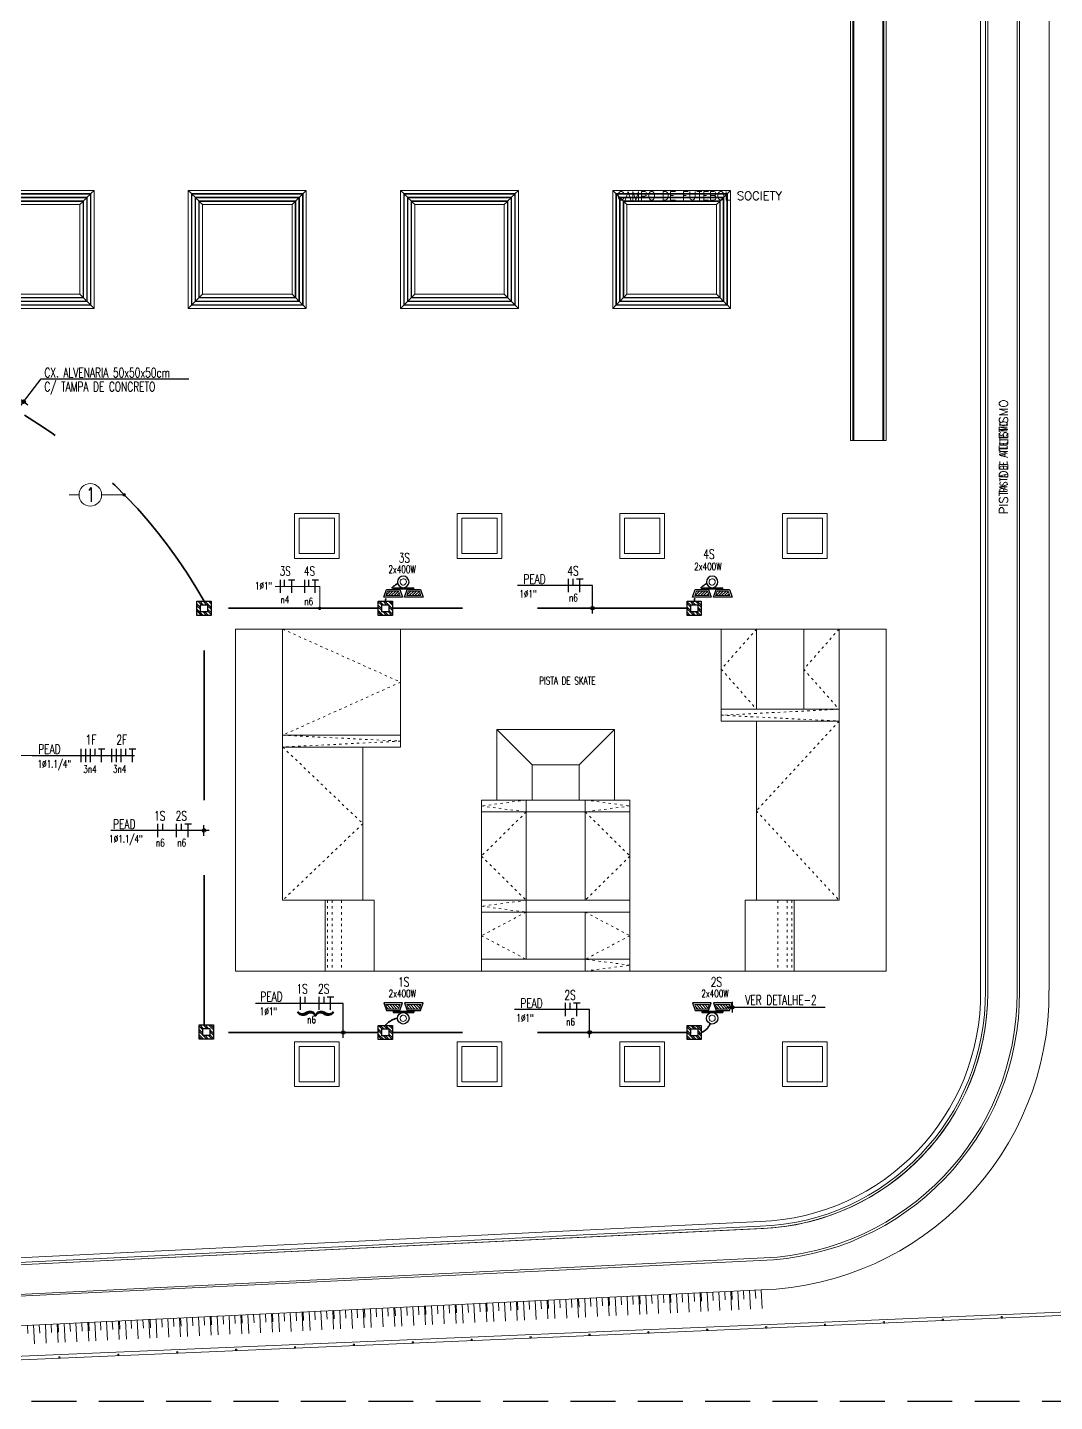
# Model space of a CAD drawing. Header units: millimetres. Extents: x 206 to 837, y 40 to 323.
# Drawn here: x 734.5 to 778.1, y 188.6 to 246.9 of the extents above; entities that cross this region are included whole.
import ezdxf
from ezdxf.enums import TextEntityAlignment as Align

# ---------------------------------------------------------------- set-up
doc = ezdxf.new("R2010")
doc.units = ezdxf.units.MM
doc.linetypes.add('ACAD_ISO07W100', pattern=[3, 0, -3])
doc.linetypes.add('HIDDEN', pattern=[9.525, 6.35, -3.175])
for name, color, linetype, lineweight in [('I-ARQ', 8, 'Continuous', 0), ('I-CAIXAS', 3, 'Continuous', 30), ('I-ELET_PISO', 5, 'HIDDEN', 35), ('I-FIAÇÃO', 2, 'Continuous', 25), ('I-LIN_CHAMADA', 9, 'Continuous', 9), ('I-LUMINÁRIA_EXT', 4, 'Continuous', 25), ('I-NORMO_ARQ', 9, 'Continuous', 0), ('I-TEXTOS', 2, 'Continuous', 25)]:
    doc.layers.add(name, color=color, linetype=linetype, lineweight=lineweight)
doc.styles.add('COTA200', font='ROMANS.SHX')
doc.styles.add('ROMANS', font='ROMANS.SHX', dxfattribs={"height": 0.25})
doc.styles.get("Standard").update_dxf_attribs({"font": 'arial.ttf'})
doc.dimstyles.new('STANDARD$7', dxfattribs={"dimscale": 1.5, "dimtxt": 0.7, "dimasz": 0.15, "dimexe": 0.1, "dimexo": 0.05, "dimgap": 0.1, "dimtad": 1, "dimdec": 3, "dimzin": 4, "dimdsep": 46, "dimtxsty": 'ROMANS', "dimblk": 'DOT', "dimblk1": 'DOTSMALL', "dimblk2": 'DOTSMALL', "dimsah": 1, "dimcen": 0, "dimdle": 0.15, "dimse1": 1, "dimse2": 1, "dimclrd": 7, "dimclre": 8, "dimclrt": 256, "dimaunit": 1, "dimadec": 0, "dimazin": 0, "dimtfac": 0.006667, "dimtdec": 3, "dimtix": 1, "dimtmove": 2, "dimatfit": 3, "dimldrblk": 'DOTSMALL', "dimfxl": 1, "dimtolj": 1, "dimtzin": 4, "dimarcsym": 0})

# ---------------------------------------------------------------- blocks, each defined once
blk = doc.blocks.new('A$C7A5F3391')
at = {"layer": 'I-ARQ', "ltscale": 10}
for p, q in [((0.135, 4.865), (0, 5)), ((0.29, 4.71), (0.155, 4.845)), ((0.445, 4.555), (0.31, 4.69)), ((4.555, 4.555), (4.69, 4.69)), ((4.71, 4.71), (4.845, 4.845)), ((4.865, 4.865), (5, 5)), ((0.465, 4.535), (0.6, 4.4)), ((4.535, 4.535), (4.4, 4.4)), ((0.465, 0.465), (0.6, 0.6)), ((4.535, 0.465), (4.4, 0.6)), ((0.135, 0.135), (0, 0)), ((0.29, 0.29), (0.155, 0.155)), ((0.445, 0.445), (0.31, 0.31)), ((4.555, 0.445), (4.69, 0.31)), ((4.71, 0.29), (4.845, 0.155)), ((4.865, 0.135), (5, 0))]:
    blk.add_line(p, q, dxfattribs=at)
for points in [[(0, 4.865), (0, 5), (5, 5), (5, 0), (4.865, 0)], [(5, 0.135), (5, 0), (0, 0), (0, 5), (0.135, 5)], [(0, 4.71), (0, 4.845)], [(0, 4.555), (0, 4.69)], [(0.135, 4.865), (0.135, 0.135), (4.865, 0.135)], [(4.865, 0.135), (4.865, 4.865), (0.135, 4.865)], [(0.155, 4.845), (4.845, 4.845), (4.845, 0.155), (0.155, 0.155), (0.155, 4.845)], [(0.29, 4.71), (0.29, 0.29), (4.71, 0.29)], [(0.29, 4.575), (0.29, 4.71), (4.71, 4.71), (4.71, 0.465)], [(4.71, 0.29), (4.71, 4.71), (0.29, 4.71)], [(4.535, 0.29), (0.29, 0.29), (0.29, 4.535)], [(4.535, 0.465), (0.465, 0.465), (0.465, 4.535)], [(4.535, 0), (4.4, 0)]]:
    blk.add_lwpolyline(points, dxfattribs=at)
for points in [[(4.69, 0.31), (0.31, 0.31), (0.31, 4.69), (4.69, 4.69), (4.69, 0.31)], [(4.555, 0.445), (4.555, 4.555), (0.445, 4.555), (0.445, 0.445), (4.555, 0.445)], [(0.465, 4.535), (0.465, 0.465), (4.535, 0.465), (4.535, 4.535)], [(4.4, 0.6), (4.4, 4.4), (0.6, 4.4), (0.6, 0.6), (4.4, 0.6)]]:
    blk.add_lwpolyline(points, close=True, dxfattribs=at)
blk = doc.blocks.new('A$C41BB26E9')
at = {"layer": 'I-ARQ'}
for p, q in [((3.4, 25.6), (0, 25.6)), ((11.5, 25.6), (3.9, 25.6)), ((11.5, 23.7), (11.5, 25.6)), ((3.4, 24.1), (0, 24.1)), ((11.5, 23.7), (14.5, 23.7)), ((11.5, 21.61), (11.5, 23.7)), ((3.4, 22.1), (0, 22.1)), ((11.5, 22.09), (3.9, 22.09)), ((11.5, 21.61), (14.5, 21.61)), ((3.4, 20.6), (0, 20.6)), ((7.75, 16.73), (11.5, 16.73)), ((12, 16.73), (14, 16.73)), ((7.25, 16.08), (4.25, 16.08)), ((4.25, 11.08), (4.25, 16.08)), ((5.75, 14.58), (4.25, 16.08)), ((7.25, 14.58), (5.75, 14.58)), ((5.75, 12.58), (5.75, 14.58)), ((7.75, 14.83), (7.25, 14.83)), ((7.75, 14.83), (11.5, 14.83)), ((12, 14.83), (14.002, 14.83)), ((14.002, 14.83), (14.5, 14.83)), ((4.25, 11.08), (5.75, 12.58)), ((7.25, 12.58), (5.75, 12.58)), ((7.75, 12.33), (7.25, 12.33)), ((7.75, 12.33), (11.5, 12.33)), ((11.5, 12.33), (12, 12.33)), ((12, 12.33), (14, 12.33)), ((7.25, 11.08), (4.25, 11.08)), ((7.75, 10.43), (11.5, 10.43)), ((12, 10.43), (14, 10.43)), ((4.5, 7), (0, 7)), ((11.5, 5.88), (14.5, 5.88)), ((11.5, 3.8), (11.5, 5.88)), ((5, 5.4), (11.5, 5.4)), ((14.5, 3.8), (11.5, 3.8)), ((11.5, 2), (11.5, 3.8)), ((4.5, 2), (0, 2)), ((5, 2), (11.5, 2))]:
    blk.add_line(p, q, dxfattribs=at)
at = {"layer": 'I-ARQ', "linetype": 'ACAD_ISO07W100', "ltscale": 0.05}
for p, q in [((0, 25.6), (1.7, 24.1)), ((1.7, 24.1), (3.4, 25.6)), ((3.4, 25.6), (3.65, 20.6)), ((3.65, 20.6), (3.9, 25.6)), ((3.9, 25.6), (7.7, 22.09)), ((7.7, 22.09), (11.5, 25.6)), ((11.5, 23.6), (14.5, 23.6)), ((11.5, 23.4), (14.5, 23.4)), ((11.5, 23), (14.5, 23)), ((0, 22.1), (1.7, 20.6)), ((1.7, 20.6), (3.4, 22.1)), ((7.25, 14.83), (7.5, 16.73)), ((7.5, 16.73), (7.75, 14.83)), ((7.75, 14.83), (9.625, 16.73)), ((9.625, 16.73), (11.5, 14.83)), ((12, 14.83), (13, 16.73)), ((13, 16.73), (14, 14.83)), ((14.25, 16.73), (14, 14.83)), ((14.5, 14.83), (14.25, 16.73)), ((7.25, 12.33), (7.5, 10.43)), ((7.5, 10.43), (7.75, 12.33)), ((7.75, 12.33), (9.625, 10.43)), ((9.625, 10.43), (11.5, 12.33)), ((11.5, 12.33), (11.75, 10.43)), ((11.75, 10.43), (12, 12.33)), ((12, 12.33), (13, 10.43)), ((13, 10.43), (14, 12.33)), ((0, 2), (2.25, 7)), ((2.25, 7), (4.5, 2)), ((4.5, 2), (4.75, 7)), ((4.75, 7), (5, 2)), ((5, 2), (8.25, 5.4)), ((8.25, 5.4), (11.5, 2)), ((11.5, 4.5), (14.5, 4.5)), ((11.5, 4.1), (14.5, 4.1)), ((11.5, 3.9), (14.5, 3.9))]:
    blk.add_line(p, q, dxfattribs=at)
at = {"layer": 'I-ARQ'}
for points in [[(14.5, 23.7), (14.5, 27.6), (0, 27.6), (0, 25.6)], [(0, 25.6), (0, 2)], [(14.5, 16.73), (14.5, 23.7)], [(14.5, 3.8), (14.5, 10.43)], [(0, 2), (0, 0), (14.5, 0), (14.5, 3.8)]]:
    blk.add_lwpolyline(points, dxfattribs=at)
for points in [[(3.4, 25.6), (3.4, 20.6), (3.9, 20.6), (3.9, 25.6), (3.4, 25.6)], [(7.75, 10.43), (7.75, 16.73), (7.25, 16.73), (7.25, 10.43)], [(12, 16.73), (12, 10.43), (11.5, 10.43), (11.5, 16.73)], [(14.5, 16.73), (14.5, 10.43), (14, 10.43), (14, 16.73)], [(5, 7), (5, 2), (4.5, 2), (4.5, 7)]]:
    blk.add_lwpolyline(points, close=True, dxfattribs=at)
blk = doc.blocks.new('A$C345B1117')
at = {"layer": 'I-ARQ'}
for p, q in [((0.665, 0), (0.665, 40)), ((0.765, 0), (0.765, 40)), ((0.815, 0), (0.815, 40)), ((2.035, 0), (2.035, 40)), ((2.085, 0), (2.085, 40)), ((2.185, 0), (2.185, 40)), ((0.815, 38.15), (2.035, 38.15)), ((0.815, 29.15), (2.035, 29.15)), ((0.815, 27.15), (2.035, 27.15)), ((0.815, 27.05), (2.035, 27.05)), ((0.815, 26.85), (2.035, 26.85)), ((0.665, 0), (2.185, 0))]:
    blk.add_line(p, q, dxfattribs=at)
for points in [[(0, 48.05), (2.85, 48.05), (2.85, 40), (0, 40)], [(0.05, 48), (2.8, 48), (2.8, 40.05), (0.05, 40.05)]]:
    blk.add_lwpolyline(points, close=True, dxfattribs=at)
for points in [[(2.035, 38.05), (0.815, 38.05)], [(2.035, 29.05), (0.815, 29.05)], [(0.815, 28.85), (2.035, 28.85)]]:
    blk.add_lwpolyline(points, dxfattribs=at)
blk = doc.blocks.new('CERCA')
at = {"layer": 'I-ARQ'}
blk.add_lwpolyline([(-0.025, 0), (0.025, 0), (0.025, -0.06), (-0.025, -0.06)], close=True, dxfattribs=at)
blk = doc.blocks.new('TALUDE 01')
at = {"layer": 'I-ARQ'}
for p, q in [((-1.257, -0.01), (-1.257, 0.792)), ((-0.757, -0.01), (-0.757, 0.792)), ((-0.257, -0.01), (-0.257, 0.792)), ((-1, 0), (-1, 0.351)), ((-0.5, 0), (-0.5, 0.351)), ((0, 0), (0, 0.351))]:
    blk.add_line(p, q, dxfattribs=at)
blk = doc.blocks.new('POSTE PROJETOR')
at = {"layer": 'I-LUMINÁRIA_EXT', "lineweight": 0}
h = blk.add_hatch(dxfattribs=at)
h.set_pattern_fill('ANSI31', color=9, scale=0.5625, angle=-90, style=0)
h.set_pattern_definition([(315, (13.54332, -417.67779), (0.049718446, 0.049718446), [])])
h.paths.add_polyline_path([(0.101, -0.918), (0.045, -1.075), (0.548, -1.075), (0.493, -0.918)])
h = blk.add_hatch(dxfattribs=at)
h.set_pattern_fill('ANSI31', color=9, scale=0.5625, angle=-90, style=0)
h.set_pattern_definition([(315, (14.279395, -417.67779), (0.049718446, 0.049718446), [])])
h.paths.add_polyline_path([(0.837, -0.918), (0.782, -1.075), (1.285, -1.075), (1.229, -0.918)])
at = {"layer": 'I-LUMINÁRIA_EXT'}
for p, q in [((0.297, -0.861), (0.297, -0.795)), ((1.033, -0.795), (0.297, -0.795)), ((1.033, -0.837), (0.297, -0.837)), ((1.033, -0.837), (1.033, -0.795)), ((1.033, -0.861), (1.033, -0.837))]:
    blk.add_line(p, q, dxfattribs=at)
for points in [[(-0.034, -1.131), (0.628, -1.131), (0.533, -0.861), (0.061, -0.861)], [(0.702, -1.131), (1.364, -1.131), (1.269, -0.861), (0.797, -0.861)]]:
    blk.add_lwpolyline(points, close=True, dxfattribs=at)
at = {"layer": 'I-LUMINÁRIA_EXT', "color": 9, "lineweight": 0}
for points in [[(0.045, -1.075), (0.548, -1.075), (0.493, -0.918), (0.101, -0.918)], [(0.782, -1.075), (1.285, -1.075), (1.229, -0.918), (0.837, -0.918)]]:
    blk.add_lwpolyline(points, close=True, dxfattribs=at)
at = {"layer": 'I-LUMINÁRIA_EXT'}
blk.add_circle((0.672, -0.591), 0.203, dxfattribs=at)
at = {"layer": 'I-LUMINÁRIA_EXT', "color": 9, "lineweight": 0}
blk.add_open_spline([(0.751, -0.669), (0.77, -0.65), (0.781, -0.624), (0.785, -0.551), (0.755, -0.505), (0.669, -0.471), (0.616, -0.485), (0.557, -0.555), (0.553, -0.61), (0.601, -0.688), (0.651, -0.71), (0.717, -0.695), (0.736, -0.684), (0.751, -0.669)], degree=3, knots=[0, 0, 0, 0, 0.730811, 0.730811, 1.975496, 1.975496, 3.220182, 3.220182, 4.464868, 4.464868, 5.709554, 5.709554, 6.283185, 6.283185, 6.283185, 6.283185], dxfattribs=at)
blk = doc.blocks.new('30X30')
at = {"layer": 'I-CAIXAS', "lineweight": 0}
h = blk.add_hatch(dxfattribs=at)
h.set_pattern_fill('STEEL', color=9, scale=0.05, style=0)
h.set_pattern_definition([(45, (0, 0), (-0.112253, 0.112253), []), (45, (0, 0.07938), (-0.112253, 0.112253), [])])
h.paths.add_polyline_path([(0.3, 0.3), (-0.3, 0.3), (-0.3, -0.3), (0.3, -0.3)])
h.paths.add_polyline_path([(0.15, -0.15), (-0.15, -0.15), (-0.15, 0.15), (0.15, 0.15)], flags=16)
at = {"layer": 'I-CAIXAS'}
for points in [[(-0.3, 0.3), (0.3, 0.3), (0.3, -0.3), (-0.3, -0.3)], [(-0.15, 0.15), (0.15, 0.15), (0.15, -0.15), (-0.15, -0.15)]]:
    blk.add_lwpolyline(points, close=True, dxfattribs=at)
blk = doc.blocks.new('DOT')
for p, q in [((1.5, 0), (-1.5, 0)), ((0, -1.5), (0, 1.5))]:
    blk.add_line(p, q)
blk.add_circle((0, 0), 0.5)
blk = doc.blocks.new('fnt')
at = {"layer": 'I-FIAÇÃO', "color": 2}
for p, q in [((0, -0.281), (0, 0.281)), ((0.208, 0), (0.208, 0.281)), ((0.342, 0.281), (0.623, 0.281)), ((0.482, -0.281), (0.482, 0.281))]:
    blk.add_line(p, q, dxfattribs=at)
blk = doc.blocks.new('fio1')
at = {"layer": 'I-FIAÇÃO', "color": 2}
for p, q in [((460.056, 238.801), (460.056, 239.362)), ((460.264, 239.081), (460.264, 239.362))]:
    blk.add_line(p, q, dxfattribs=at)
blk = doc.blocks.new('fq1')
at = {"layer": 'I-FIAÇÃO', "color": 2}
for p, q in [((458.637, 235.829), (458.637, 236.391)), ((458.837, 235.829), (458.837, 236.391)), ((459.037, 235.829), (459.037, 236.391)), ((459.237, 236.11), (459.237, 236.391)), ((459.371, 236.391), (459.652, 236.391)), ((459.511, 235.829), (459.511, 236.391))]:
    blk.add_line(p, q, dxfattribs=at)

msp = doc.modelspace()

# ---------------------------------------------------------------- hatches: boundary and pattern name
at = {"layer": 'I-LIN_CHAMADA'}
for points in [[(738.52, 227.047, 1), (738.668, 227.047, 1)], [(746.816, 222.234, 1), (746.965, 222.234, 1)]]:
    msp.add_hatch(color=256, dxfattribs=at).paths.add_polyline_path(points)

# ---------------------------------------------------------------- linework, layer by layer
at = {"linetype": 'HIDDEN', "ltscale": 0.3}
msp.add_lwpolyline([(644.545, 303.79), (779.432, 303.79), (779.432, 188.6), (644.545, 188.6)], close=True, dxfattribs=at)
at = {"layer": 'I-ARQ'}
for p, q in [((774.919, 273.014), (774.919, 206.008)), ((775.119, 273.014), (775.119, 206.008)), ((775.219, 273.017), (775.219, 205.925)), ((775.219, 273.017), (775.219, 205.925)), ((776.469, 273.037), (776.469, 205.925)), ((776.569, 273.047), (776.569, 206)), ((777.82, 273.027), (777.819, 206.031)), ((747.717, 201.952), (747.717, 203.852)), ((666.985, 191.413), (765.563, 196.231)), ((666.995, 191.213), (765.572, 196.031)), ((667, 191.113), (765.707, 195.937)), ((667, 191.113), (765.606, 195.933)), ((667.157, 189.869), (765.744, 194.688)), ((656.526, 189.317), (765.563, 194.58)), ((667.609, 188.6), (765.614, 193.331)), ((689.09, 188.6), (796.31, 193.162)), ((692.619, 188.6), (796.464, 193.019))]:
    msp.add_line(p, q, dxfattribs=at)
for points in [[(747.717, 226.252), (745.817, 226.252), (745.817, 224.352), (747.717, 224.352)], [(754.617, 226.252), (752.717, 226.252), (752.717, 224.352), (754.617, 224.352)], [(759.617, 226.252), (761.517, 226.252), (761.517, 224.352), (759.617, 224.352)], [(766.517, 226.252), (768.417, 226.252), (768.417, 224.352), (766.517, 224.352)], [(747.517, 226.052), (746.017, 226.052), (746.017, 224.552), (747.517, 224.552)], [(754.417, 226.052), (752.917, 226.052), (752.917, 224.552), (754.417, 224.552)], [(759.817, 226.052), (761.317, 226.052), (761.317, 224.552), (759.817, 224.552)], [(766.717, 226.052), (768.217, 226.052), (768.217, 224.552), (766.717, 224.552)], [(747.717, 201.952), (745.817, 201.952), (745.817, 203.852), (747.717, 203.852)], [(747.517, 202.152), (746.017, 202.152), (746.017, 203.652), (747.517, 203.652)], [(754.617, 201.952), (752.717, 201.952), (752.717, 203.852), (754.617, 203.852)], [(754.417, 202.152), (752.917, 202.152), (752.917, 203.652), (754.417, 203.652)], [(759.617, 201.952), (761.517, 201.952), (761.517, 203.852), (759.617, 203.852)], [(759.817, 202.152), (761.317, 202.152), (761.317, 203.652), (759.817, 203.652)], [(766.517, 201.952), (768.417, 201.952), (768.417, 203.852), (766.517, 203.852)], [(766.717, 202.152), (768.217, 202.152), (768.217, 203.652), (766.717, 203.652)]]:
    msp.add_lwpolyline(points, close=True, dxfattribs=at)
for radius, start, end in [(11.35, 271.73899, 0.3786), (9.7, 272.039, 0.48476), (9.9, 272.039, 0.48476), (10, 272.21982, 0.00094), (12.6, 271.79887, 0.48204), (10, 272.79806, 0.00079), (11.25, 272.67745, 0.00083)]:
    msp.add_arc((765.219, 205.925), radius, start, end, dxfattribs=at)
at = {"layer": 'I-ELET_PISO'}
for p, q in [((749.374, 222.234), (742.283, 222.234)), ((762.474, 222.234), (749.974, 222.234)), ((741.983, 204.569), (741.983, 221.934)), ((749.374, 204.25), (742.383, 204.25)), ((762.474, 204.25), (749.974, 204.25))]:
    msp.add_line(p, q, dxfattribs=at)
for centre, radius, start, end in [((723.053, 211.882), 21.721, 29.36661, 58.58496), ((750.652, 222.407), 0.987, 117.38379, 136.84082), ((763.752, 222.407), 0.987, 117.38379, 136.84082), ((750.652, 222.407), 0.987, 165.65844, 172.56849), ((763.752, 222.407), 0.987, 165.65844, 172.56849), ((750.329, 204.023), 0.84, 99.62618, 141.20538), ((762.879, 204.805), 0.589, 289.36908, 342.32225)]:
    msp.add_arc(centre, radius, start, end, dxfattribs=at)
at = {"layer": 'I-FIAÇÃO', "color": 2}
for p, q in [((745.224, 222.891), (745.224, 223.438)), ((745.224, 222.891), (745.224, 223.438)), ((745.398, 223.165), (745.398, 223.438)), ((745.398, 223.165), (745.398, 223.438)), ((745.567, 223.438), (745.841, 223.438)), ((745.704, 223.155), (745.704, 223.438)), ((745.704, 222.891), (745.704, 223.155)), ((746.26, 222.891), (746.26, 223.438)), ((746.26, 222.891), (746.26, 223.438)), ((746.434, 223.165), (746.434, 223.438)), ((746.434, 223.165), (746.434, 223.438)), ((746.564, 223.438), (746.837, 223.438)), ((746.564, 223.438), (746.837, 223.438)), ((746.7, 223.155), (746.7, 223.438)), ((746.7, 223.155), (746.7, 223.438)), ((746.7, 222.891), (746.7, 223.155)), ((746.7, 222.891), (746.7, 223.155))]:
    msp.add_line(p, q, dxfattribs=at)
at = {"layer": 'I-LIN_CHAMADA'}
for p, q in [((736.261, 227.045), (736.681, 227.044)), ((737.641, 227.044), (738.087, 227.044)), ((746.89, 223.165), (744.997, 223.165)), ((746.89, 222.234), (746.89, 223.165))]:
    msp.add_line(p, q, dxfattribs=at)
at = {"layer": 'I-LIN_CHAMADA', "lineweight": 0}
msp.add_circle((737.161, 227.044), 0.48, dxfattribs=at)
at = {"layer": 'I-NORMO_ARQ'}
msp.add_line((738.087, 227.044), (738.589, 227.044), dxfattribs=at)
msp.add_line((738.087, 227.044), (738.589, 227.044), dxfattribs=at)

# ---------------------------------------------------------------- block references
at = {"layer": 'I-ARQ', "xscale": -1}
msp.add_blockref('A$C345B1117', (771.582, 229.352), dxfattribs=at)
at = {"layer": 'I-ARQ', "xscale": -1, "rotation": 90}
for p in [(737.317, 239.952), (746.317, 239.952), (755.317, 239.952), (764.317, 239.952)]:
    msp.add_blockref('A$C7A5F3391', p, dxfattribs=at)
at = {"layer": 'I-ARQ'}
for name, p, rotation in [('A$C41BB26E9', (743.317, 221.352), 270), ('TALUDE 01', (755.274, 192.832), 182.7634959852378), ('TALUDE 01', (756.572, 192.894), 182.7634959852378), ('TALUDE 01', (757.871, 192.957), 182.7634959852378), ('TALUDE 01', (759.169, 193.02), 182.7634959852378), ('TALUDE 01', (760.468, 193.082), 182.7634959852378), ('TALUDE 01', (761.766, 193.145), 182.7634959852378), ('TALUDE 01', (763.065, 193.208), 182.7634959852378), ('TALUDE 01', (764.363, 193.271), 182.7634959852378), ('TALUDE 01', (742.289, 192.205), 182.7634959852378), ('TALUDE 01', (743.588, 192.268), 182.7634959852378), ('TALUDE 01', (744.886, 192.33), 182.7634959852378), ('TALUDE 01', (746.185, 192.393), 182.7634959852378), ('TALUDE 01', (747.483, 192.456), 182.7634959852378), ('TALUDE 01', (748.782, 192.518), 182.7634959852378), ('TALUDE 01', (750.08, 192.581), 182.7634959852378), ('TALUDE 01', (751.379, 192.644), 182.7634959852378), ('TALUDE 01', (752.677, 192.706), 182.7634959852378), ('TALUDE 01', (753.975, 192.769), 182.7634959852378), ('TALUDE 01', (734.498, 191.829), 182.7634959852378), ('TALUDE 01', (735.797, 191.892), 182.7634959852378), ('TALUDE 01', (737.095, 191.954), 182.7634959852378), ('TALUDE 01', (738.394, 192.017), 182.7634959852378), ('TALUDE 01', (739.692, 192.08), 182.7634959852378), ('TALUDE 01', (740.991, 192.142), 182.7634959852378), ('CERCA', (765.825, 191.715), 182.4362404062261), ('CERCA', (768.323, 191.821), 182.4362404062261), ('CERCA', (770.82, 191.927), 182.4362404062261), ('CERCA', (773.318, 192.034), 182.4362404062261), ('CERCA', (775.816, 192.14), 182.4362404062261), ('CERCA', (750.839, 191.077), 182.4362404062261), ('CERCA', (753.336, 191.184), 182.4362404062261), ('CERCA', (755.834, 191.29), 182.4362404062261), ('CERCA', (758.332, 191.396), 182.4362404062261), ('CERCA', (760.83, 191.502), 182.4362404062261), ('CERCA', (763.327, 191.609), 182.4362404062261), ('CERCA', (738.35, 190.546), 182.4362404062261), ('CERCA', (740.848, 190.652), 182.4362404062261), ('CERCA', (743.345, 190.758), 182.4362404062261), ('CERCA', (745.843, 190.865), 182.4362404062261), ('CERCA', (748.341, 190.971), 182.4362404062261), ('CERCA', (735.852, 190.44), 182.4362404062261)]:
    msp.add_blockref(name, p, dxfattribs=dict(at, rotation=rotation))
at = {"layer": 'I-CAIXAS', "rotation": 270}
for p in [(741.983, 222.234), (749.674, 222.234), (762.774, 222.234), (742.08, 204.269), (749.674, 204.25), (762.774, 204.25)]:
    msp.add_blockref('30X30', p, dxfattribs=at)
at = {"layer": 'I-FIAÇÃO'}
for name, p in [('fnt', (757.435, 223.205)), ('fq1', (278.13, -20.116)), ('fq1', (279.436, -20.116)), ('fio1', (279.97, -26.265)), ('fnt', (740.822, 212.816)), ('fio1', (286.013, -33.599)), ('fnt', (746.864, 205.483)), ('fnt', (757.31, 205.219))]:
    msp.add_blockref(name, p, dxfattribs=at)
at = {"layer": 'I-LUMINÁRIA_EXT', "xscale": -1.199999999999989, "yscale": 1.199999999999989, "zscale": 1.2}
for p in [(751.239, 224.062), (764.339, 224.062)]:
    msp.add_blockref('POSTE PROJETOR', p, dxfattribs=at)
at = {"layer": 'I-LUMINÁRIA_EXT', "xscale": 1.199999999999989, "yscale": 1.199999999999989, "zscale": 1.199999999999989, "rotation": 180}
for p in [(751.239, 204.142), (764.339, 204.142)]:
    msp.add_blockref('POSTE PROJETOR', p, dxfattribs=at)

# ---------------------------------------------------------------- texts
at = {"layer": 'I-NORMO_ARQ', "style": 'COTA200'}
msp.add_text('CAMPO DE FUTEBOL SOCIETY', height=0.36, dxfattribs=at).set_placement((762.999, 239.725), align=Align.MIDDLE_CENTER)
msp.add_text('PISTA DE ATLETISMO', height=0.36, rotation=90, dxfattribs=at).set_placement((775.891, 228.655), align=Align.MIDDLE_CENTER)
at = {"layer": 'I-NORMO_ARQ', "style": 'ROMANS', "width": 0.7}
msp.add_text('PISTA DE ATLETISMO', height=0.32, rotation=90, dxfattribs=at).set_placement((775.891, 228.654), align=Align.MIDDLE_CENTER)
msp.add_text('PISTA DE SKATE', height=0.32, dxfattribs=at).set_placement((757.395, 219.163), align=Align.MIDDLE_CENTER)
at = {"layer": 'I-TEXTOS', "color": 2, "style": 'ROMANS', "width": 0.7}
for s, height, p in [('C/ TAMPA DE CONCRETO', 0.4, (735.213, 231.431)), ('CX. ALVENARIA 50x50x50cm', 0.4, (735.216, 232.024)), ('1', 0.6, (736.993, 226.753)), ('3S', 0.4, (750.24, 224.175)), ('4S', 0.4, (763.155, 224.334)), ('3S', 0.39, (745.193, 223.619)), ('4S', 0.39, (746.224, 223.619)), ('2x400W', 0.32, (749.805, 223.73)), ('4S', 0.4, (757.393, 223.623)), ('2x400W', 0.32, (762.774, 223.847)), ('1%%C1"', 0.312, (744.151, 223.037)), ('PEAD', 0.4, (755.525, 223.274)), ('n4', 0.312, (745.232, 222.449)), ('n6', 0.312, (746.24, 222.369)), ('1%%C1"', 0.32, (755.358, 222.689)), ('n6', 0.32, (757.465, 222.526)), ('1F', 0.4, (736.961, 216.463)), ('2F', 0.4, (738.267, 216.463)), ('PEAD', 0.4, (734.951, 216.063)), ('1%%C1.1/4"', 0.32, (734.925, 215.477)), ('3n4', 0.32, (736.864, 215.254)), ('3n4', 0.32, (738.124, 215.263)), ('PEAD', 0.4, (738.128, 212.885)), ('1S', 0.4, (739.861, 213.233)), ('2S', 0.4, (740.779, 213.233)), ('1%%C1.1/4"', 0.32, (737.96, 212.299)), ('n6', 0.32, (739.941, 212.136)), ('n6', 0.32, (740.851, 212.136)), ('1S', 0.4, (745.903, 205.9)), ('2S', 0.4, (746.822, 205.9)), ('1S', 0.4, (750.213, 206.192)), ('2S', 0.4, (763.474, 206.192)), ('PEAD', 0.4, (744.369, 205.569)), ('2x400W', 0.32, (749.813, 205.74)), ('PEAD', 0.4, (755.4, 205.288)), ('2S', 0.4, (757.268, 205.636)), ('2x400W', 0.32, (763.074, 205.74)), ('VER DETALHE-2', 0.4, (764.94, 205.427)), ('1%%C1"', 0.32, (744.35, 204.984)), ('n6', 0.32, (746.356, 204.636)), ('1%%C1"', 0.32, (755.233, 204.702)), ('n6', 0.32, (757.34, 204.539))]:
    msp.add_text(s, height=height, dxfattribs=at).set_placement(p)
msp.add_text('{', height=1, rotation=90, dxfattribs=at).set_placement((747.14, 204.851))

# ---------------------------------------------------------------- leaders
at = {"layer": 'I-LIN_CHAMADA', "lineweight": 0}
for points, override in [([(734.334, 230.993), (735.078, 231.962), (741.345, 231.962)], {"dimscale": 1, "dimtxt": 0.18, "dimasz": 0.15, "dimexe": 0.18, "dimexo": 0.0625, "dimgap": 0.09, "dimtad": 0, "dimtih": 1, "dimtoh": 1, "dimdec": 4, "dimzin": 0, "dimtxsty": 'Standard', "dimcen": 0.09, "dimdle": 0, "dimse1": 0, "dimse2": 0, "dimclrd": 256, "dimclre": 0, "dimclrt": 0, "dimaunit": 0, "dimtfac": 1, "dimtdec": 4, "dimtix": 0, "dimtofl": 0, "dimtmove": 0, "dimldrblk": 'Dot', "dimtzin": 0}), ([(758.459, 222.242), (758.459, 223.206), (755.271, 223.206)], {"dimscale": 1, "dimtxt": 0.18, "dimasz": 0.15, "dimexe": 0.18, "dimexo": 0.0625, "dimgap": 0.09, "dimtad": 0, "dimtih": 1, "dimtoh": 1, "dimdec": 4, "dimzin": 0, "dimtxsty": 'Standard', "dimcen": 0.09, "dimdle": 0, "dimse1": 0, "dimse2": 0, "dimclrd": 256, "dimclre": 0, "dimclrt": 0, "dimaunit": 0, "dimtfac": 1, "dimtdec": 4, "dimtix": 0, "dimtofl": 0, "dimtmove": 0, "dimldrblk": 'Dot', "dimtzin": 0}), ([(733.975, 216.002), (734.701, 215.994), (739.029, 215.994)], {"dimscale": 1, "dimtxt": 0.18, "dimasz": 0.3, "dimexe": 0.18, "dimexo": 0.0625, "dimgap": 0.09, "dimtad": 0, "dimtih": 1, "dimtoh": 1, "dimdec": 4, "dimzin": 0, "dimtxsty": 'Standard', "dimcen": 0.09, "dimdle": 0, "dimse1": 0, "dimse2": 0, "dimclrd": 256, "dimclre": 0, "dimclrt": 0, "dimaunit": 0, "dimtfac": 1, "dimtdec": 4, "dimtix": 0, "dimtofl": 0, "dimtmove": 0, "dimldrblk": 'Dot', "dimtzin": 0}), ([(741.981, 212.816), (741.648, 212.816), (738.032, 212.816)], {"dimscale": 1, "dimtxt": 0.18, "dimasz": 0.15, "dimexe": 0.18, "dimexo": 0.0625, "dimgap": 0.09, "dimtad": 0, "dimtih": 1, "dimtoh": 1, "dimdec": 4, "dimzin": 0, "dimtxsty": 'Standard', "dimcen": 0.09, "dimdle": 0, "dimse1": 0, "dimse2": 0, "dimclrd": 256, "dimclre": 0, "dimclrt": 0, "dimaunit": 0, "dimtfac": 1, "dimtdec": 4, "dimtix": 0, "dimtofl": 0, "dimtmove": 0, "dimldrblk": 'Dot', "dimtzin": 0}), ([(747.889, 204.25), (747.889, 205.483), (744.165, 205.483)], {"dimscale": 1, "dimtxt": 0.18, "dimasz": 0.15, "dimexe": 0.18, "dimexo": 0.0625, "dimgap": 0.09, "dimtad": 0, "dimtih": 1, "dimtoh": 1, "dimdec": 4, "dimzin": 0, "dimtxsty": 'Standard', "dimcen": 0.09, "dimdle": 0, "dimse1": 0, "dimse2": 0, "dimclrd": 256, "dimclre": 0, "dimclrt": 0, "dimaunit": 0, "dimtfac": 1, "dimtdec": 4, "dimtix": 0, "dimtofl": 0, "dimtmove": 0, "dimldrblk": 'Dot', "dimtzin": 0}), ([(758.334, 204.256), (758.334, 205.219), (755.146, 205.219)], {"dimscale": 1, "dimtxt": 0.18, "dimasz": 0.15, "dimexe": 0.18, "dimexo": 0.0625, "dimgap": 0.09, "dimtad": 0, "dimtih": 1, "dimtoh": 1, "dimdec": 4, "dimzin": 0, "dimtxsty": 'Standard', "dimcen": 0.09, "dimdle": 0, "dimse1": 0, "dimse2": 0, "dimclrd": 256, "dimclre": 0, "dimclrt": 0, "dimaunit": 0, "dimtfac": 1, "dimtdec": 4, "dimtix": 0, "dimtofl": 0, "dimtmove": 0, "dimldrblk": 'Dot', "dimtzin": 0}), ([(764.38, 205.316), (764.713, 205.316), (768.328, 205.316)], {"dimscale": 1, "dimtxt": 0.18, "dimasz": 0.15, "dimexe": 0.18, "dimexo": 0.0625, "dimgap": 0.09, "dimtad": 0, "dimtih": 1, "dimtoh": 1, "dimdec": 4, "dimzin": 0, "dimtxsty": 'Standard', "dimcen": 0.09, "dimdle": 0, "dimse1": 0, "dimse2": 0, "dimclrd": 256, "dimclre": 0, "dimclrt": 0, "dimaunit": 0, "dimtfac": 1, "dimtdec": 4, "dimtix": 0, "dimtofl": 0, "dimtmove": 0, "dimldrblk": 'Dot', "dimtzin": 0})]:
    msp.add_leader(points, dimstyle='STANDARD$7', override=override, dxfattribs=at)

doc.saveas('drawing.dxf')
